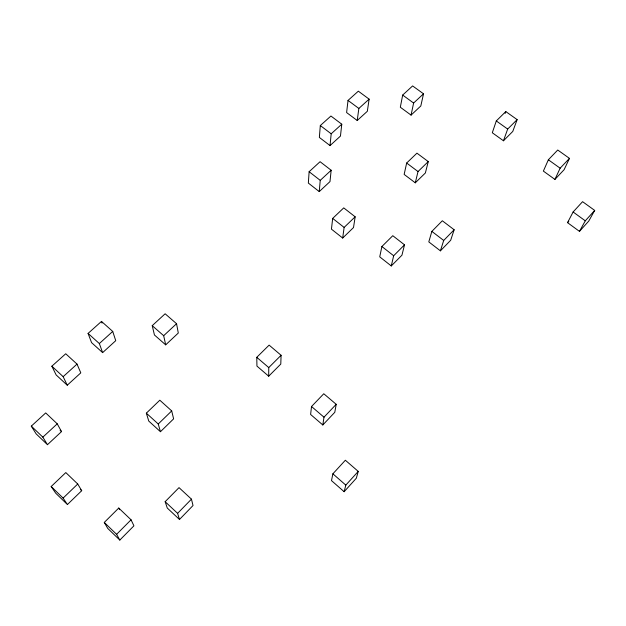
<?xml version="1.0" encoding="UTF-8"?>
<svg xmlns="http://www.w3.org/2000/svg" width="626" height="626" viewBox="0 0 626 626"><rect width="100%" height="100%" fill="white"/><g stroke="black" fill="none" stroke-linecap="round" stroke-linejoin="round"><path stroke-width="0.94" d="M268.695 376.195L268.757 367.587L281.09 355.278L269.125 345.122L256.77 357.321L256.942 366.093L268.695 376.195L280.784 364.074L281.09 355.278M309.127 171.727L308.344 183.074L319.244 191.595L329.98 181.603L331.162 170.256L320.074 161.704L309.127 171.727L320.238 180.366L319.244 191.595M320.316 125.544L319.354 137.43L330.027 145.584L340.45 136.085L341.78 124.198L330.927 116.029L320.316 125.544L331.185 133.8L330.027 145.584M332.68 218.411L331.444 229.155L342.68 238.036L353.51 227.551L355.161 216.807L343.737 207.887L332.68 218.411L344.128 227.426L342.68 238.036M311.529 406.509L310.606 414.467L322.813 424.968L334.793 412.291L336.209 404.31L323.775 393.754L311.529 406.509L323.994 417.19L322.813 424.968M348.033 100.418L346.608 112.563L357.227 120.505L367.337 111.279L369.129 99.143L358.338 91.177L348.033 100.418L358.847 108.454L357.227 120.505M402.675 95.074L400.319 107.234L411.063 115.114L420.813 105.974L423.528 93.814L412.612 85.926L402.675 95.074L413.614 103.04L411.063 115.114M332.883 473.819L331.49 480.619L344.144 491.707L356.327 478.225L358.244 471.394L345.349 460.235L332.883 473.819L345.81 485.119L344.144 491.707M381.899 246.519L379.732 256.856L391.273 265.948L401.947 255.181L404.521 244.836L392.784 235.705L381.899 246.519L393.668 255.752L391.273 265.948M406.665 163.034L404.146 174.419L415.288 182.823L425.367 172.979L428.262 161.586L416.939 153.159L406.665 163.034L418.019 171.547L415.288 182.823M431.862 231.393L428.794 241.894L440.407 250.838L450.681 240.267L454.147 229.75L442.332 220.775L431.862 231.393L443.701 240.462L440.407 250.838M496.301 120.943L492.302 132.751L503.46 140.78L512.78 131.429L517.139 119.621L505.8 111.569L496.301 120.943L507.678 129.066L503.46 140.78M505.159 113.408L505.8 111.569M548.368 159.779L543.376 171.109L554.918 179.419L564.112 169.693L569.464 158.362L557.735 150.029L548.368 159.779L560.137 168.198L554.918 179.419M567.539 222.66L573.111 211.987L582.571 201.674L594.7 210.422L588.753 221.095L579.465 231.37L567.539 222.66L568.784 221.299M579.465 231.37L585.279 220.821L594.7 210.422M345.81 485.119L358.244 471.394M323.994 417.19L336.209 404.31M560.137 168.198L569.464 158.362M179.474 519.478L193.019 505.534L191.454 499.149L179.02 487.631L165.147 501.692L167.275 508.038L179.474 519.478L177.604 513.359L165.147 501.692M177.604 513.359L191.454 499.149M443.701 240.462L454.147 229.75M119.816 540.074L133.925 525.824L131.053 519.807L118.744 508.054L104.276 522.436L107.735 528.407L119.816 540.074L116.608 534.33L104.276 522.436M116.608 534.33L131.053 519.807M393.668 255.752L404.521 244.836M507.678 129.066L517.139 119.621M160.444 431.721L173.613 418.857L171.704 410.914L159.818 400.21L146.343 413.16L148.769 421.071L160.444 431.721L158.245 423.998L146.343 413.16M158.245 423.998L171.704 410.914M418.019 171.547L428.262 161.586M67.412 504.54L81.701 490.706L77.734 484.015L65.816 472.575L51.175 486.519L55.706 493.178L67.412 504.54L63.109 498.1L51.175 486.519M63.109 498.1L77.734 484.015M344.128 227.426L355.161 216.807M165.679 344.856L178.3 333.04L176.555 323.705L165.131 313.782L152.228 325.661L154.442 334.98L165.679 344.856L163.676 335.7L152.228 325.661M163.676 335.7L176.555 323.705M413.614 103.04L423.528 93.814M47.459 444.695L61.52 431.596L57.24 423.833L45.706 412.933L31.3 426.126L36.136 433.865L47.459 444.695L42.842 437.151L31.3 426.126M42.842 437.151L57.24 423.833M320.238 180.366L331.162 170.256M102.633 352.626L115.74 340.677L112.727 331.428L101.482 321.396L88.078 333.415L91.576 342.641L102.633 352.626L99.338 343.557L88.078 333.415M67.248 385.217L80.801 372.853L77.021 364.105L65.73 353.76L51.856 366.202L56.144 374.927L67.248 385.217L63.163 376.664L51.856 366.202M99.338 343.557L112.727 331.428M358.847 108.454L369.129 99.143M63.163 376.664L77.021 364.105M331.185 133.8L341.78 124.198M573.111 211.987L585.279 220.821M256.77 357.321L268.757 367.587M60.112 430.258L61.52 431.596M80.324 489.391L81.701 490.706M118.744 508.054L119.519 509.619M101.482 321.396L102.069 323.11"/></g></svg>
